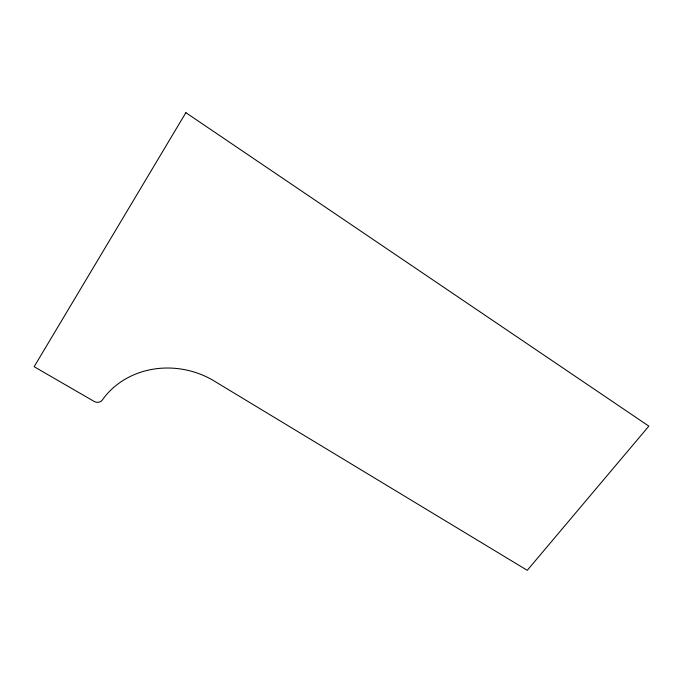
<?xml version="1.0" encoding="UTF-8"?>
<svg xmlns="http://www.w3.org/2000/svg" width="683" height="683" viewBox="0 0 683 683"><rect width="100%" height="100%" fill="white"/><g stroke="black" fill="none" stroke-linecap="round" stroke-linejoin="round"><path stroke-width="1.02" d="M185.861 112.678L34.15 366.711L94.143 401.425A6.215 5.549 22.2 0 0 102.305 400.033A81.875 73.568 13.8 0 1 215.965 382.096L527.259 570.322L648.85 426.132L185.861 112.678"/></g></svg>
